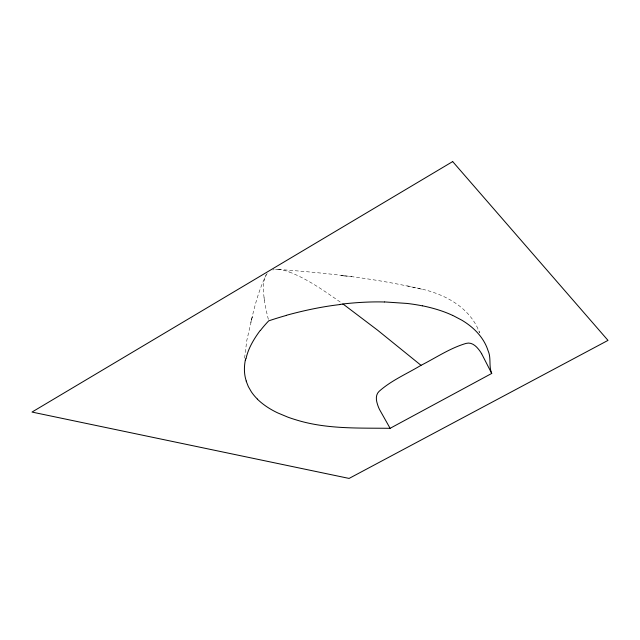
<?xml version="1.0" encoding="UTF-8"?>
<svg xmlns="http://www.w3.org/2000/svg" width="640" height="640" viewBox="0 0 640 640"><rect width="100%" height="100%" fill="white"/><g stroke="black" fill="none" stroke-linecap="round" stroke-linejoin="round"><path stroke-width="0.48" stroke-dasharray="3.2 2.4" d="M244.6 358.088L246.808 340.416L252.296 316.84L250.712 322.688M251.52 319.624C255.088 304.36 259.192 289.04 266.224 274.968M266.696 274.24L267.192 273.576M272.784 269.952L274.144 269.648M275.544 269.472L277.72 269.432M278.464 269.464C323.944 272.688 369.528 277.632 414.096 287.48C441.12 292.224 469.304 305.36 479.6 332.696L477.888 329.296M344.32 275.888L341.24 275.608L351.832 276.688M421.496 289.152L405 285.312M289.336 272.008C307.968 279.216 324.368 290.968 340.648 302.312M264.464 300.664L264.048 297.64M268.36 319.36A160.824 43.656 61.2 0 1 264.432 300.632M264.088 297.68A115.8 32.176 60.7 0 1 266.6 274.096M277.68 269.344A250.48 70.016 62.6 0 1 289.368 272.072"/><path stroke-width="0.96" d="M245.496 359.952L245.768 358.768M260.376 330.512L261.712 328.824A145.728 51.392 -25 0 1 268.712 320.856A142.176 48.176 -22.5 0 1 283.192 316.32L286.296 315.432M481.648 353.752A34.216 33.616 68.1 0 0 478.168 348.824C475.312 345.256 470.976 341.992 466.144 343.392C450.016 348.088 435.896 357.824 421.008 365.32C406.984 373.792 391.408 380.344 379.096 391.36C375.544 394.64 375.992 399.84 377.384 404.016A33.88 32.912 70.2 0 0 379.52 409.504L390.112 428.312L491.72 373.44C488.568 366.304 491.408 358.016 488.096 350.768C484.656 339.824 476.896 330.68 467.688 324.048A572.152 154.208 -18.6 0 0 461.896 320.224L452.696 315.376M339.984 304.416L342.304 304.128M384.616 301.928L407.032 303.44A375.568 109.784 -20.4 0 1 420.112 305.416L422.336 305.84M390.112 428.312C358.432 427.904 326.032 429.36 295.376 419.648A737.464 233.256 -33.5 0 1 287.776 417.112L277.976 413.016A552.344 178.752 -31.3 0 1 257.312 399.104M343.32 304.232L377.544 330.144L421.008 365.32M257.392 399.064L256.368 398.024A424.96 139.808 -29.5 0 1 251.36 391.84L248.328 386.584L246.144 381.032M481.648 353.744L491.72 373.44M422.408 305.792A463.008 130.128 -19.6 0 1 452.624 315.416M342.392 304.032A259.744 80.96 -21.6 0 1 384.52 302M286.344 315.304A177.424 58.488 -22.3 0 1 339.832 304.576M246.272 380.984A277.4 93.672 -27.2 0 1 245.336 360M246.056 358.68A183.656 63.712 -25.6 0 1 260.152 330.552M452.68 161.576L32 412.064L349.096 478.424L608 340.384L452.68 161.576"/></g></svg>
